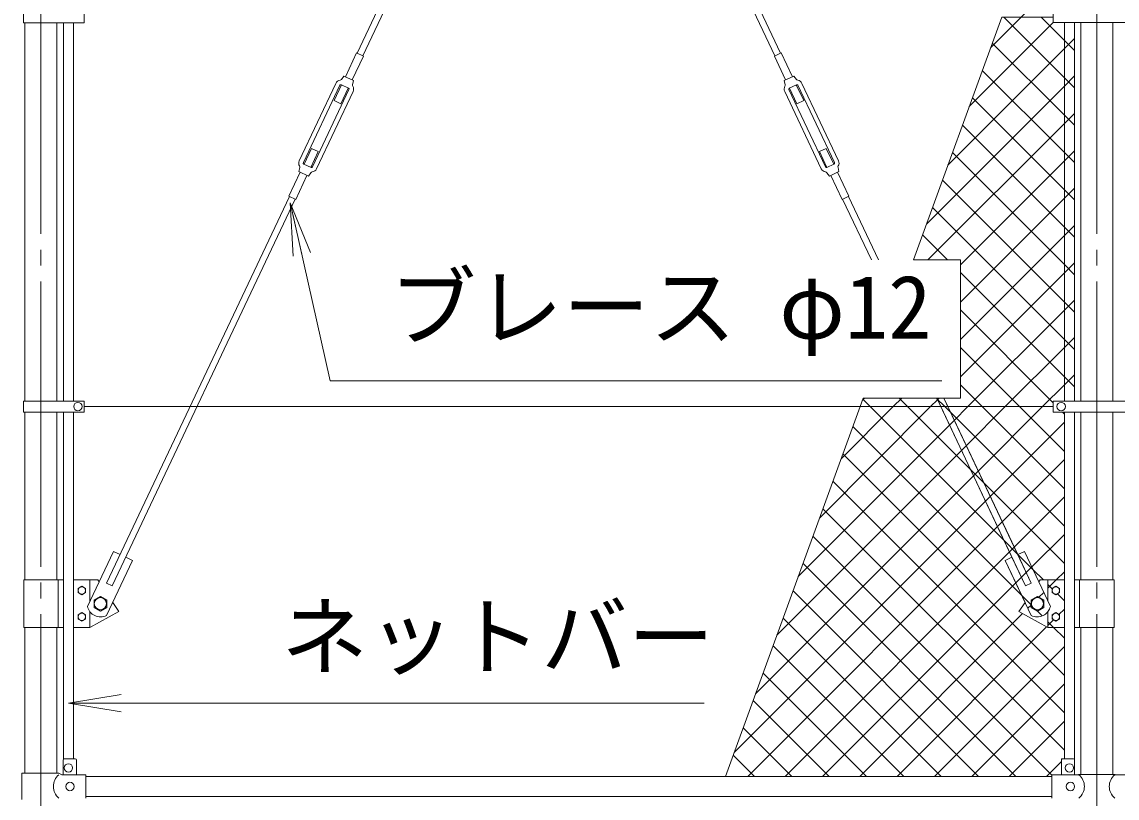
# Model space of a CAD drawing. Units: millimetres, scale not verified. Extents: x -10500 to 10500, y -7425 to 7425.
# Drawn here: x -8600 to -6526, y -3598 to -2129 of the extents above; entities that cross this region are included whole.
import ezdxf
from ezdxf.enums import TextEntityAlignment as Align

# ---------------------------------------------------------------- set-up
doc = ezdxf.new("R2010")
doc.units = ezdxf.units.MM
doc.header["$LTSCALE"] = 30
doc.linetypes.add('LONG_CHAIN', pattern=[21, 18, -1, 1, -1])
for name, color, linetype, lineweight in [('0-2_D-STR-TXT', 7, 'Continuous', 9), ('0-4_D-STR1', 1, 'Continuous', 9), ('0-7_D-BMK', 2, 'LONG_CHAIN', 9), ('0-9_0', 7, 'Continuous', 9), ('0-A_D-STR3', 3, 'Continuous', 9), ('0-B_D-STR2', 7, 'Continuous', 9)]:
    doc.layers.add(name, color=color, linetype=linetype, lineweight=lineweight)
doc.styles.add('ＭＳ ゴシック', font='')
doc.styles.get('ＭＳ ゴシック').set_extended_font_data('MS Gothic')

# ---------------------------------------------------------------- blocks, each defined once
blk = doc.blocks.new('_Open')
at = {"layer": '0-9_0'}
blk.add_line((-30, 5), (0, 0), dxfattribs=at)
blk.add_lwpolyline([(-30, -5), (0, 0), (-30, 0)], dxfattribs=at)

msp = doc.modelspace()

# ---------------------------------------------------------------- linework, layer by layer
at = {"layer": '0-2_D-STR-TXT'}
msp.add_line((-7307.8, -3418.27), (-8510.1, -3418.27), dxfattribs=at)
msp.add_lwpolyline([(-6857.7, -2808.12), (-8016.74, -2808.12), (-8091.71, -2473.13)], dxfattribs=at)
at = {"layer": '0-4_D-STR1'}
for p, q in [((-8594.57, -2846.5), (-8594.57, -2130.5)), ((-8534.07, -2846.5), (-8534.07, -2130.5)), ((-6594.57, -2846.7), (-6594.57, -2130.5)), ((-6534.07, -2846.7), (-6534.07, -2130.5)), ((-8594.57, -3185), (-8594.57, -2867.5)), ((-8534.07, -3185), (-8534.07, -2867.5)), ((-6594.57, -3185), (-6594.57, -2867.3)), ((-6534.07, -3185), (-6534.07, -2867.3)), ((-8594.57, -3550.9), (-8594.57, -3275)), ((-8534.07, -3550.9), (-8534.07, -3275)), ((-6594.57, -3553.4), (-6594.57, -3275)), ((-6534.07, -3553.4), (-6534.07, -3275)), ((-8479.32, -3556.9), (-6649.32, -3556.9)), ((-8479.32, -3595), (-6649.32, -3595))]:
    msp.add_line(p, q, dxfattribs=at)
at = {"layer": '0-7_D-BMK'}
for p, q in [((-8564.32, 3050), (-8564.32, -4535)), ((-6564.32, 3050), (-6564.32, -4535))]:
    msp.add_line(p, q, dxfattribs=at)
at = {"layer": '0-A_D-STR3'}
for p, q in [((-7888.56, -683.1), (-7174.13, -2193.05)), ((-7875.28, -683.1), (-7163.29, -2187.92)), ((-7459.44, -1118.66), (-7965.35, -2187.92)), ((-7446.17, -1118.66), (-7954.51, -2193.05)), ((-8597.12, -2109.5), (-8597.12, -2130.5)), ((-8482.32, -2109.5), (-8482.32, -2130.5)), ((-6646.82, -2109.7), (-6646.82, -2130.3)), ((-8597.12, -2130.5), (-8482.32, -2130.5)), ((-8521.82, -2846.5), (-8521.82, -2130.5)), ((-8502.82, -2846.5), (-8502.82, -2130.5)), ((-6646.82, -2130.3), (-6481.82, -2130.3)), ((-6625.82, -2846.7), (-6625.82, -2130.5)), ((-6606.82, -2846.7), (-6606.82, -2130.5)), ((-7966.35, -2187.45), (-7987.73, -2232.64)), ((-7953.51, -2193.52), (-7974.9, -2238.72)), ((-7953.51, -2193.52), (-7966.35, -2187.45)), ((-7175.13, -2193.52), (-7162.29, -2187.45)), ((-7175.13, -2193.52), (-7153.74, -2238.72)), ((-7162.29, -2187.45), (-7140.91, -2232.64)), ((-7990.35, -2231.4), (-7995.2, -2237.74)), ((-7972.27, -2239.96), (-7990.35, -2231.4)), ((-7972.27, -2239.96), (-7974.1, -2247.72)), ((-7156.36, -2239.96), (-7138.29, -2231.4)), ((-7156.36, -2239.96), (-7154.54, -2247.72)), ((-7138.29, -2231.4), (-7133.44, -2237.74)), ((-8005.71, -2245.16), (-8075, -2391.59)), ((-7998.03, -2248.79), (-8067.31, -2395.23)), ((-7980.85, -2256.92), (-8050.14, -2403.35)), ((-7973.17, -2260.55), (-8042.45, -2406.99)), ((-7995, -2248.01), (-8009.12, -2277.84)), ((-7982.17, -2254.08), (-7996.28, -2283.91)), ((-7981.81, -2254.25), (-7995.36, -2247.84)), ((-7155.47, -2260.55), (-7086.18, -2406.99)), ((-7147.79, -2256.92), (-7078.5, -2403.35)), ((-7146.83, -2254.25), (-7133.27, -2247.84)), ((-7146.47, -2254.08), (-7132.36, -2283.91)), ((-7133.64, -2248.01), (-7119.52, -2277.84)), ((-7130.61, -2248.79), (-7061.33, -2395.23)), ((-7122.93, -2245.16), (-7053.64, -2391.59)), ((-7996.28, -2283.91), (-8009.12, -2277.84)), ((-7132.36, -2283.91), (-7119.52, -2277.84)), ((-8066, -2398.06), (-8051.88, -2368.23)), ((-8053.16, -2404.14), (-8039.05, -2374.31)), ((-8039.05, -2374.31), (-8051.88, -2368.23)), ((-7089.59, -2374.31), (-7076.75, -2368.23)), ((-7075.48, -2404.14), (-7089.59, -2374.31)), ((-7062.64, -2398.06), (-7076.75, -2368.23)), ((-8052.8, -2404.31), (-8066.36, -2397.89)), ((-7075.84, -2404.31), (-7062.28, -2397.89)), ((-8094.65, -2458.63), (-8073.27, -2413.43)), ((-8081.82, -2464.7), (-8060.43, -2419.5)), ((-8057.81, -2420.74), (-8052.96, -2414.41)), ((-7070.83, -2420.74), (-7075.67, -2414.41)), ((-7046.82, -2464.7), (-7068.21, -2419.5)), ((-7033.99, -2458.63), (-7055.37, -2413.43)), ((-8093.66, -2459.1), (-8440.09, -3191.28)), ((-8082.81, -2464.23), (-8429.24, -3196.41)), ((-8081.82, -2464.7), (-8094.65, -2458.63)), ((-7046.82, -2464.7), (-7033.99, -2458.63)), ((-7045.83, -2464.23), (-6991.39, -2579.28)), ((-7034.98, -2459.1), (-6978.12, -2579.28)), ((-6867.6, -2840.91), (-6699.4, -3196.41)), ((-6854.33, -2840.91), (-6688.55, -3191.28)), ((-8597.12, -2846.5), (-8597.12, -2867.5)), ((-8597.12, -2846.5), (-8482.32, -2846.5)), ((-8482.32, -2846.5), (-8482.32, -2867.5)), ((-6646.82, -2857), (-8482.32, -2857)), ((-6646.82, -2846.7), (-6481.82, -2846.7)), ((-6646.82, -2846.7), (-6646.82, -2867.3)), ((-8597.12, -2867.5), (-8482.32, -2867.5)), ((-8521.82, -3524.58), (-8521.82, -2867.5)), ((-8502.82, -3523.9), (-8502.82, -2867.5)), ((-6646.82, -2867.3), (-6481.82, -2867.3)), ((-6625.82, -3523.9), (-6625.82, -2867.3)), ((-6606.82, -3524.58), (-6606.82, -2867.3)), ((-8476.26, -3235.01), (-8427.08, -3131.05)), ((-8414.42, -3137.04), (-8427.08, -3131.05)), ((-6714.21, -3137.04), (-6701.56, -3131.05)), ((-6652.38, -3235.01), (-6701.56, -3131.05)), ((-8440.11, -3252.11), (-8390.92, -3148.16)), ((-8390.92, -3148.16), (-8403.58, -3142.17)), ((-6737.72, -3148.16), (-6725.06, -3142.17)), ((-6688.53, -3252.11), (-6737.72, -3148.16)), ((-8596.87, -3185), (-8596.87, -3275)), ((-8521.82, -3185), (-8596.87, -3185)), ((-8531.77, -3185), (-8531.77, -3275)), ((-8456.77, -3185), (-8502.82, -3185)), ((-8471.77, -3185), (-8471.77, -3225.51)), ((-8456.77, -3185), (-8454.33, -3188.65)), ((-8429.24, -3196.41), (-8440.09, -3191.28)), ((-6699.4, -3196.41), (-6688.55, -3191.28)), ((-6656.87, -3185), (-6656.87, -3225.51)), ((-6531.77, -3185), (-6606.82, -3185)), ((-6596.87, -3185), (-6596.87, -3275)), ((-6531.77, -3185), (-6531.77, -3275)), ((-8471.77, -3245), (-8471.77, -3275)), ((-6656.87, -3245), (-6656.87, -3275)), ((-8521.82, -3275), (-8596.87, -3275)), ((-8471.77, -3275), (-8502.82, -3275)), ((-6656.87, -3275), (-6625.82, -3275)), ((-6606.82, -3275), (-6531.77, -3275)), ((-8522.32, -3525.9), (-8522.32, -3553.9)), ((-8520.32, -3523.9), (-8499.32, -3523.9)), ((-8497.32, -3525.9), (-8497.32, -3553.9)), ((-6631.32, -3553.9), (-6631.32, -3525.9)), ((-6608.32, -3523.9), (-6629.32, -3523.9)), ((-6606.32, -3553.9), (-6606.32, -3525.9)), ((-8600.42, -3550.9), (-8530.52, -3550.9)), ((-8600.42, -3550.9), (-8600.42, -3600.9)), ((-8524.52, -3553.9), (-8530.52, -3550.9)), ((-8524.52, -3553.9), (-8479.32, -3553.9)), ((-8479.32, -3597.9), (-8479.32, -3553.9)), ((-6649.32, -3553.9), (-6598.12, -3553.9)), ((-6649.32, -3597.9), (-6649.32, -3553.9)), ((-6598.12, -3553.4), (-6599.12, -3553.9)), ((-6598.12, -3553.4), (-6530.52, -3553.4)), ((-6530.52, -3553.4), (-6529.52, -3553.9)), ((-6530.52, -3553.9), (-6479.32, -3553.9))]:
    msp.add_line(p, q, dxfattribs=at)
for points in [[(-8057.81, -2420.74), (-8075.89, -2412.19), (-8074.07, -2404.42)], [(-7070.83, -2420.74), (-7052.75, -2412.19), (-7054.57, -2404.42)], [(-6625.82, -3185), (-6671.87, -3185), (-6674.31, -3188.65)], [(-8428.45, -3227.48), (-8416.77, -3245), (-8471.77, -3275)], [(-6700.19, -3227.48), (-6711.87, -3245), (-6656.87, -3275)]]:
    msp.add_lwpolyline(points, dxfattribs=at)
for points in [[(-8486.77, -3196.9), (-8493.78, -3200.95), (-8493.78, -3209.05), (-8486.77, -3213.1), (-8479.75, -3209.05), (-8479.75, -3200.95)], [(-6641.87, -3196.9), (-6634.85, -3200.95), (-6634.85, -3209.05), (-6641.87, -3213.1), (-6648.88, -3209.05), (-6648.88, -3200.95)], [(-8451.77, -3216.14), (-8463.77, -3223.07), (-8463.77, -3236.93), (-8451.77, -3243.86), (-8439.77, -3236.93), (-8439.77, -3223.07)], [(-6676.87, -3216.14), (-6664.87, -3223.07), (-6664.87, -3236.93), (-6676.87, -3243.86), (-6688.87, -3236.93), (-6688.87, -3223.07)], [(-8486.77, -3263.1), (-8493.78, -3259.05), (-8493.78, -3250.95), (-8486.77, -3246.9), (-8479.75, -3250.95), (-8479.75, -3259.05)], [(-6641.87, -3263.1), (-6634.85, -3259.05), (-6634.85, -3250.95), (-6641.87, -3246.9), (-6648.88, -3250.95), (-6648.88, -3259.05)]]:
    msp.add_lwpolyline(points, close=True, dxfattribs=at)
for centre, radius in [((-8494.32, -2857), 8), ((-6631.82, -2857), 8), ((-8486.77, -3205), 7.03), ((-6641.87, -3205), 7.03), ((-8451.77, -3230), 11.5), ((-6676.87, -3230), 11.5), ((-8486.77, -3255), 7.03), ((-6641.87, -3255), 7.03), ((-8512.32, -3540.9), 8), ((-6616.32, -3540.9), 8), ((-8509.32, -3575.9), 8), ((-6614.32, -3575.9), 8)]:
    msp.add_circle(centre, radius, dxfattribs=at)
for centre, radius, start, end in [((-7996.22, -2249.65), 10.5, 98.56027, 154.67916), ((-7998.38, -2235.31), 4, 278.56027, 322.5799), ((-7130.26, -2235.31), 4, 217.4201, 261.43973), ((-7132.42, -2249.65), 10.5, 25.32084, 81.43973), ((-7996.22, -2249.65), 2, 64.67916, 154.67916), ((-7982.66, -2256.06), 2, 334.67916, 64.67916), ((-7970.21, -2248.64), 4, 166.77841, 210.79804), ((-7982.66, -2256.06), 10.5, 334.67916, 30.79804), ((-7145.98, -2256.06), 10.5, 149.20196, 205.32084), ((-7158.43, -2248.64), 4, 329.20196, 13.22159), ((-7145.98, -2256.06), 2, 115.32084, 205.32084), ((-7132.42, -2249.65), 2, 25.32084, 115.32084), ((-8065.5, -2396.08), 10.5, 154.67916, 210.79804), ((-8077.96, -2403.51), 4, 346.77841, 30.79804), ((-8065.5, -2396.08), 2, 154.67916, 244.67916), ((-8051.95, -2402.5), 2, 244.67916, 334.67916), ((-7076.69, -2402.5), 2, 205.32084, 295.32084), ((-7063.13, -2396.08), 2, 295.32084, 25.32084), ((-7050.68, -2403.51), 4, 149.20196, 193.22159), ((-7063.13, -2396.08), 10.5, 329.20196, 25.32084), ((-8049.79, -2416.84), 4, 98.56027, 142.5799), ((-8051.95, -2402.5), 10.5, 278.56027, 334.67916), ((-7076.69, -2402.5), 10.5, 205.32084, 261.43973), ((-7078.85, -2416.84), 4, 37.4201, 81.43973), ((-8451.77, -3230), 25, 191.54905, 297.80926), ((-6676.87, -3230), 25, 242.19074, 348.45095), ((-8520.32, -3525.9), 2, 90, 180), ((-8499.32, -3525.9), 2, 0, 90), ((-6629.32, -3525.9), 2, 90, 180), ((-6608.32, -3525.9), 2, 0, 90), ((-8511.93, -3575.9), 28.8, 130.19176, 229.80824), ((-6616.71, -3575.9), 28.8, 310.19176, 49.80824), ((-6511.93, -3575.9), 28.8, 130.19176, 229.80824)]:
    msp.add_arc(centre, radius, start, end, dxfattribs=at)
at = {"layer": '0-B_D-STR2'}
for p, q in [((-6806.05, -2289.01), (-6646.82, -2129.78)), ((-6625.82, -2234.73), (-6740.55, -2120)), ((-6625.82, -2164.02), (-6669.84, -2120)), ((-6625.82, -2305.44), (-6762.34, -2168.92)), ((-6606.82, -2183.02), (-6625.82, -2164.02)), ((-6625.82, -2376.15), (-6781.21, -2220.76)), ((-6606.82, -2253.73), (-6625.82, -2234.73)), ((-6625.82, -2446.86), (-6800.08, -2272.6)), ((-6606.82, -2324.44), (-6625.82, -2305.44)), ((-6625.82, -2517.57), (-6818.95, -2324.45)), ((-6625.82, -2588.28), (-6837.82, -2376.29)), ((-6606.82, -2395.15), (-6625.82, -2376.15)), ((-6625.82, -2659), (-6856.69, -2428.13)), ((-6606.82, -2465.86), (-6625.82, -2446.86)), ((-6606.82, -2536.57), (-6625.82, -2517.57)), ((-6846.96, -2579.28), (-6894.42, -2531.81)), ((-6606.82, -2607.28), (-6625.82, -2588.28)), ((-6646.82, -2850.13), (-6822.85, -2674.1)), ((-6808.35, -2857), (-6625.82, -2674.47)), ((-6625.82, -2674.47), (-6606.82, -2655.47)), ((-6606.82, -2678), (-6625.82, -2659)), ((-6625.82, -2745.18), (-6606.82, -2726.18)), ((-6710.66, -2857), (-6822.85, -2744.81)), ((-6737.64, -2857), (-6625.82, -2745.18)), ((-6625.82, -2815.89), (-6606.82, -2796.89)), ((-6781.37, -2857), (-6822.85, -2815.52)), ((-6666.93, -2857), (-6625.82, -2815.89)), ((-7008.37, -2844.89), (-7004.4, -2840.91)), ((-6834.39, -2883.04), (-6808.35, -2857)), ((-6811.68, -2931.04), (-6737.64, -2857)), ((-6788.97, -2979.04), (-6666.93, -2857)), ((-6625.82, -3012.55), (-6781.37, -2857)), ((-6625.82, -2941.84), (-6710.66, -2857)), ((-6843.4, -2892.05), (-6834.39, -2883.04)), ((-6625.82, -2871.13), (-6629.65, -2867.3)), ((-7129.77, -3178.41), (-6843.4, -2892.05)), ((-7170.23, -3289.59), (-6820.69, -2940.05)), ((-6820.69, -2940.05), (-6811.68, -2931.04)), ((-6625.82, -3366.1), (-7045.37, -2946.55)), ((-6797.98, -2988.05), (-6788.97, -2979.04)), ((-7210.7, -3400.76), (-6797.98, -2988.05)), ((-6625.82, -3436.81), (-7064.24, -2998.39)), ((-6625.82, -3507.52), (-7083.11, -3050.23)), ((-6649.32, -3554.73), (-7101.98, -3102.07)), ((-6717.86, -3556.9), (-7120.85, -3153.91)), ((-6648.88, -3201.62), (-6656.87, -3193.63)), ((-6788.57, -3556.9), (-7139.72, -3205.76)), ((-6674.11, -3217.74), (-6664.9, -3208.53)), ((-6648.88, -3204.48), (-6648.88, -3205.52)), ((-6644.92, -3198.66), (-6645.83, -3199.19)), ((-6645.83, -3210.81), (-6644.92, -3211.34)), ((-6625.82, -3224.68), (-6639.04, -3211.46)), ((-6637.91, -3199.19), (-6638.81, -3198.66)), ((-6638.81, -3211.34), (-6637.91, -3210.81)), ((-6634.85, -3205.52), (-6634.85, -3204.48)), ((-6694.94, -3238.56), (-6688.87, -3232.49)), ((-7013.28, -3556.9), (-6705.08, -3248.7)), ((-6667.96, -3253.25), (-6678.02, -3243.19)), ((-6648.88, -3254.48), (-6648.88, -3255.52)), ((-6644.92, -3248.66), (-6645.83, -3249.19)), ((-6637.91, -3249.19), (-6638.81, -3248.66)), ((-6635.97, -3250.3), (-6625.82, -3240.15)), ((-6634.85, -3255.52), (-6634.85, -3254.48)), ((-6859.29, -3556.9), (-7158.59, -3257.6)), ((-6942.57, -3556.9), (-6659.33, -3273.66)), ((-6656.87, -3271.2), (-6646.24, -3260.58)), ((-6645.83, -3260.81), (-6644.92, -3261.34)), ((-6638.81, -3261.34), (-6637.91, -3260.81)), ((-6930, -3556.9), (-7177.46, -3309.44)), ((-6871.86, -3556.9), (-6625.82, -3310.86)), ((-7000.71, -3556.9), (-7196.32, -3361.28)), ((-6801.15, -3556.9), (-6625.82, -3381.57)), ((-7071.42, -3556.9), (-7215.19, -3413.12)), ((-6730.44, -3556.9), (-6625.82, -3452.28)), ((-7142.13, -3556.9), (-7234.06, -3464.97)), ((-7212.84, -3556.9), (-7252.93, -3516.81)), ((-6626.72, -3523.9), (-6625.82, -3522.99)), ((-6659.72, -3556.9), (-6631.32, -3528.49))]:
    msp.add_line(p, q, dxfattribs=at)
for points in [[(-6765.59, -2177.84), (-6707.75, -2120), (-6625.82, -2038.07), (-6606.82, -2019.07)], [(-6846.52, -2400.19), (-6625.82, -2179.49), (-6606.82, -2160.49)], [(-6886.98, -2511.36), (-6625.82, -2250.2), (-6606.82, -2231.2)], [(-6884.19, -2579.28), (-6625.82, -2320.91), (-6606.82, -2301.91)], [(-6822.85, -2588.65), (-6625.82, -2391.62), (-6606.82, -2372.62)], [(-6822.85, -2659.36), (-6625.82, -2462.33), (-6606.82, -2443.33)], [(-6606.82, -2748.71), (-6625.82, -2729.71), (-6875.55, -2479.97)], [(-6822.85, -2730.07), (-6625.82, -2533.05), (-6606.82, -2514.05)], [(-6822.85, -2800.78), (-6625.82, -2603.76), (-6606.82, -2584.76)], [(-6606.82, -2819.42), (-6625.82, -2800.42), (-6822.85, -2603.39)], [(-7089.3, -3067.24), (-6879.06, -2857), (-6866.12, -2844.05), (-6862.97, -2840.91)], [(-7048.84, -2956.06), (-6949.77, -2857), (-6933.69, -2840.91)], [(-6625.82, -3153.97), (-6778.4, -3001.39), (-6803.59, -2976.2), (-6922.79, -2857), (-6938.88, -2840.91)], [(-6625.82, -3083.26), (-6841.9, -2867.18), (-6852.08, -2857), (-6867.09, -2841.98), (-6868.17, -2840.91)], [(-6665.5, -3185), (-6685.5, -3165), (-6713.7, -3136.8), (-6714.89, -3135.61), (-6740.09, -3110.41), (-6993.5, -2857), (-7007.64, -2842.86)], [(-7251.16, -3511.94), (-6775.27, -3036.05), (-6766.26, -3027.04), (-6625.82, -2886.6)], [(-6688.87, -3232.34), (-6705.99, -3215.22), (-7026.51, -2894.71)], [(-7225.41, -3556.9), (-6752.56, -3084.05), (-6743.55, -3075.04), (-6625.82, -2957.31)], [(-7154.7, -3556.9), (-6729.85, -3132.05), (-6720.84, -3123.04), (-6625.82, -3028.02)], [(-7083.99, -3556.9), (-6717.65, -3190.56), (-6707.14, -3180.05), (-6698.13, -3171.04), (-6687.61, -3160.53), (-6625.82, -3098.73)], [(-6652.38, -3235.01), (-6701.56, -3131.05), (-6714.21, -3137.04)], [(-6714.21, -3137.04), (-6688.55, -3191.28), (-6699.4, -3196.41), (-6725.06, -3142.17), (-6737.72, -3148.16), (-6688.53, -3252.11)], [(-6656.87, -3200.49), (-6641.38, -3185), (-6625.82, -3169.44)], [(-6656.87, -3185), (-6656.87, -3225.51), (-6652.38, -3235.01)], [(-6656.87, -3245), (-6656.87, -3275), (-6625.82, -3275), (-6625.82, -3185), (-6656.87, -3185)], [(-6648.88, -3204.48), (-6648.88, -3200.95), (-6645.83, -3199.19)], [(-6645.83, -3210.81), (-6648.88, -3209.05), (-6648.88, -3205.52)], [(-6644.92, -3198.66), (-6641.87, -3196.9), (-6638.81, -3198.66)], [(-6638.81, -3211.34), (-6641.87, -3213.1), (-6644.92, -3211.34)], [(-6637.91, -3199.19), (-6634.85, -3200.95), (-6634.85, -3204.48)], [(-6634.85, -3205.52), (-6634.85, -3209.05), (-6637.91, -3210.81)], [(-6648.88, -3254.48), (-6648.88, -3250.95), (-6645.83, -3249.19)], [(-6645.83, -3260.81), (-6648.88, -3259.05), (-6648.88, -3255.52)], [(-6644.92, -3248.66), (-6641.87, -3246.9), (-6638.81, -3248.66)], [(-6637.91, -3249.19), (-6634.85, -3250.95), (-6634.85, -3254.48)], [(-6634.85, -3255.52), (-6634.85, -3259.05), (-6637.91, -3260.81)], [(-6625.82, -3295.39), (-6646.21, -3275), (-6656.87, -3264.34)], [(-6638.81, -3261.34), (-6641.87, -3263.1), (-6644.92, -3261.34)]]:
    msp.add_lwpolyline(points, dxfattribs=at)
for points in [[(-6625.82, -2130.3), (-6646.82, -2130.3), (-6646.82, -2120), (-6744.54, -2120), (-6911.7, -2579.28), (-6822.85, -2579.28), (-6822.85, -2840.91), (-6854.33, -2840.91), (-6846.71, -2857), (-6646.82, -2857), (-6646.82, -2846.7), (-6625.82, -2846.7)], [(-6606.82, -2130.3), (-6625.82, -2130.3), (-6625.82, -2846.7), (-6606.82, -2846.7)], [(-6867.6, -2840.91), (-7006.93, -2840.91), (-7012.78, -2857), (-6859.99, -2857)], [(-6854.33, -2840.91), (-6867.6, -2840.91), (-6859.99, -2857), (-6846.71, -2857)], [(-6625.82, -3275), (-6656.87, -3275), (-6711.87, -3245), (-6700.19, -3227.48), (-6737.72, -3148.16), (-6725.06, -3142.17), (-6859.99, -2857), (-7012.78, -2857), (-7267.52, -3556.9), (-6649.32, -3556.9), (-6649.32, -3553.9), (-6631.32, -3553.9), (-6631.32, -3523.9), (-6625.82, -3523.9)], [(-6846.71, -2857), (-6859.99, -2857), (-6725.06, -3142.17), (-6699.4, -3196.41), (-6688.55, -3191.28)], [(-6625.82, -2867.3), (-6646.82, -2867.3), (-6646.82, -2857), (-6846.71, -2857), (-6714.21, -3137.04), (-6701.56, -3131.05), (-6674.31, -3188.65), (-6671.87, -3185), (-6625.82, -3185)], [(-6676.87, -3216.14), (-6664.87, -3223.07), (-6664.87, -3236.93), (-6676.87, -3243.86), (-6688.87, -3236.93), (-6688.87, -3223.07)]]:
    msp.add_lwpolyline(points, close=True, dxfattribs=at)
for centre, radius, start, end in [((-6641.87, -3205), 7.03, 0, 180), ((-6641.87, -3205), 7.03, 175.7409, 184.2591), ((-6641.87, -3205), 7.03, 180, 0), ((-6641.87, -3205), 7.03, 124.2591, 175.7409), ((-6641.87, -3205), 7.03, 184.2591, 235.7409), ((-6641.87, -3205), 7.03, 115.7409, 124.2591), ((-6641.87, -3205), 7.03, 235.7409, 244.2591), ((-6641.87, -3205), 7.03, 64.2591, 115.7409), ((-6641.87, -3205), 7.03, 244.2591, 295.7409), ((-6641.87, -3205), 7.03, 55.7409, 64.2591), ((-6641.87, -3205), 7.03, 295.7409, 304.2591), ((-6641.87, -3205), 7.03, 4.2591, 55.7409), ((-6641.87, -3205), 7.03, 304.2591, 355.7409), ((-6641.87, -3205), 7.03, 355.7409, 4.2591), ((-6676.87, -3230), 25, 242.19074, 348.45095), ((-6676.87, -3230), 11.5, 0, 180), ((-6676.87, -3230), 11.5, 0, 180), ((-6676.87, -3230), 11.5, 180, 0), ((-6676.87, -3230), 11.5, 180, 0), ((-6676.87, -3230), 25, 323.1301, 348.45095), ((-6641.87, -3255), 7.03, 0, 180), ((-6641.87, -3255), 7.03, 175.7409, 184.2591), ((-6641.87, -3255), 7.03, 180, 0), ((-6641.87, -3255), 7.03, 124.2591, 175.7409), ((-6641.87, -3255), 7.03, 184.2591, 235.7409), ((-6641.87, -3255), 7.03, 115.7409, 124.2591), ((-6641.87, -3255), 7.03, 64.2591, 115.7409), ((-6641.87, -3255), 7.03, 55.7409, 64.2591), ((-6641.87, -3255), 7.03, 4.2591, 55.7409), ((-6641.87, -3255), 7.03, 304.2591, 355.7409), ((-6641.87, -3255), 7.03, 355.7409, 4.2591), ((-6641.87, -3255), 7.03, 235.7409, 244.2591), ((-6641.87, -3255), 7.03, 244.2591, 295.7409), ((-6641.87, -3255), 7.03, 295.7409, 304.2591)]:
    msp.add_arc(centre, radius, start, end, dxfattribs=at)

# ---------------------------------------------------------------- block references
at = {"layer": '0-2_D-STR-TXT', "xscale": 3.333333, "yscale": 3.333333}
for p, rotation in [((-8092.14, -2471.18), 102.61465), ((-8512.1, -3418.27), 180)]:
    msp.add_blockref('_Open', p, dxfattribs=dict(at, rotation=rotation))

# ---------------------------------------------------------------- texts
at = {"layer": '0-2_D-STR-TXT', "style": 'ＭＳ ゴシック'}
for s, p in [('ブレース φ12', (-7904.02, -2764.6)), ('ネットバー', (-8109.2, -3388.39))]:
    msp.add_text(s, height=120.3, dxfattribs=at).set_placement(p, align=Align.BOTTOM_LEFT)

doc.saveas('drawing.dxf')
